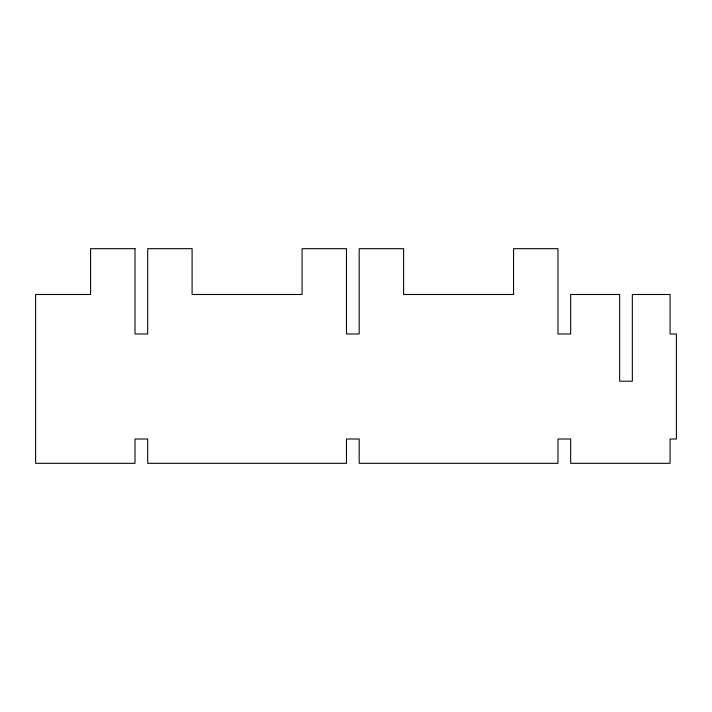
<?xml version="1.0" encoding="UTF-8"?>
<svg xmlns="http://www.w3.org/2000/svg" width="712" height="712" viewBox="0 0 712 712"><rect width="100%" height="100%" fill="white"/><g stroke="black" fill="none" stroke-linecap="round" stroke-linejoin="round"><path stroke-width="1.07" d="M134.995 248.675L90.584 248.675L90.584 294.492L35.6 294.492L35.6 463.325L134.995 463.325L134.995 439.01L147.687 439.01L147.687 463.325L346.486 463.325L346.486 439.01L359.177 439.01L359.177 463.325L557.968 463.325L557.968 439.01L570.659 439.01L570.659 463.325L670.054 463.325L670.054 439.01L676.4 439.01L676.4 333.973L670.054 333.973L670.054 294.492L632.345 294.492L632.345 381.205L619.654 381.205L619.654 294.492L570.659 294.492L570.659 333.973L557.968 333.973L557.968 248.675L513.557 248.675L513.557 294.492L403.588 294.492L403.588 248.675L359.177 248.675L359.177 333.973L346.486 333.973L346.486 248.675L302.075 248.675L302.075 294.492L192.098 294.492L192.098 248.675L147.687 248.675L147.687 333.973L134.995 333.973L134.995 248.675"/></g></svg>
